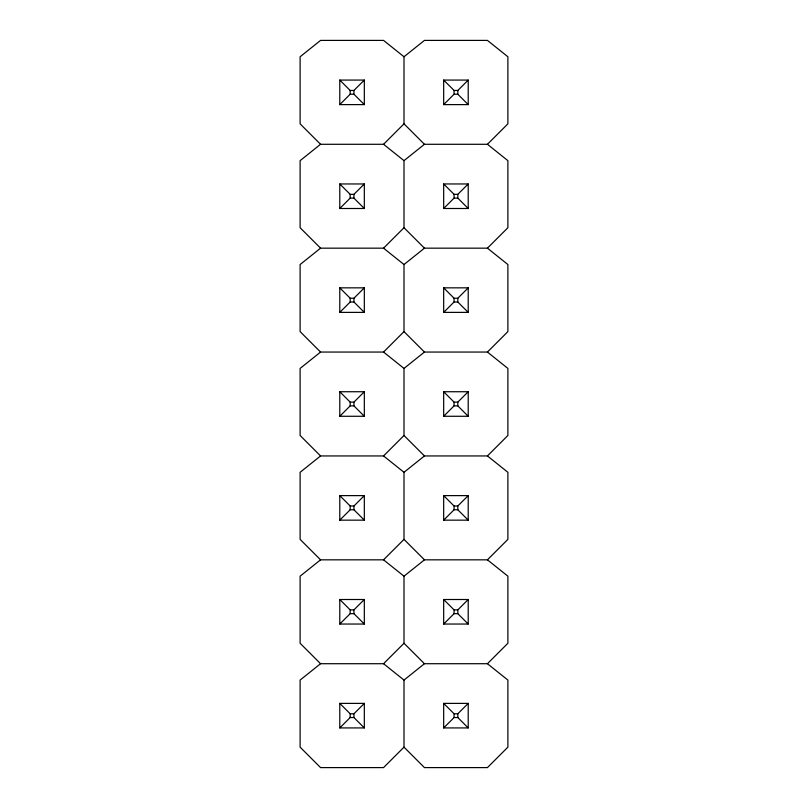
<?xml version="1.0" encoding="UTF-8"?>
<svg xmlns="http://www.w3.org/2000/svg" width="808" height="808" viewBox="0 0 808 808"><rect width="100%" height="100%" fill="white"/><g stroke="black" fill="none" stroke-linecap="round" stroke-linejoin="round"><path stroke-width="1.21" d="M339.784 104.616L350.177 94.223L353.934 94.223L364.327 104.616L339.784 104.616L339.784 80.073L364.327 80.073L364.327 104.616M339.784 80.073L350.177 90.466L353.934 90.466L364.327 80.073M320.564 248.167L300.111 227.725L300.111 160.651L320.564 144.289L383.548 144.289L404 123.836L404 56.762L424.452 40.4L487.436 40.4L507.889 56.762L507.889 123.836L487.436 144.289L424.452 144.289L404 160.651L404 227.725L383.548 248.167L320.564 248.167L300.111 264.529L300.111 331.603L320.564 352.056L383.548 352.056L404 368.418L404 435.492L424.452 455.944L487.436 455.944L507.889 472.306L507.889 539.38L487.436 559.833L424.452 559.833L404 576.185L404 643.269L383.548 663.711L320.564 663.711L300.111 680.073L300.111 747.148L320.564 767.6L383.548 767.6L404 747.148L404 680.073L424.452 663.711L487.436 663.711L507.889 680.073L507.889 747.148L487.436 767.6L424.452 767.6L404 747.148M339.784 208.494L350.177 198.112L353.934 198.112L364.327 208.494L364.327 183.961L339.784 183.961L339.784 208.494L364.327 208.494M339.784 183.961L350.177 194.344L353.934 194.344L364.327 183.961M443.673 104.616L454.066 94.223L457.823 94.223L468.216 104.616L443.673 104.616L443.673 80.073L468.216 80.073L468.216 104.616M443.673 80.073L454.066 90.466L457.823 90.466L468.216 80.073M339.784 312.383L350.177 302L350.177 298.233L339.784 287.84L364.327 287.84L364.327 312.383L339.784 312.383L339.784 287.84M350.177 298.233L353.934 298.233L364.327 287.84M443.673 208.494L454.066 198.112L454.066 194.344L443.673 183.961L468.216 183.961L468.216 208.494L443.673 208.494L443.673 183.961M468.216 208.494L457.823 198.112L457.823 194.344L468.216 183.961M383.548 352.056L404 331.603L404 264.529L424.452 248.167L487.436 248.167L507.889 264.529L507.889 331.603L487.436 352.056L424.452 352.056L404 368.418M487.436 248.167L507.889 227.725L507.889 160.651L487.436 144.289M339.784 416.272L350.177 405.879L353.934 405.879L364.327 416.272L339.784 416.272L339.784 391.729L364.327 391.729L364.327 416.272M339.784 391.729L350.177 402.121L353.934 402.121L364.327 391.729M443.673 312.383L454.066 302L457.823 302L468.216 312.383L443.673 312.383L443.673 287.84L468.216 287.84L468.216 312.383M443.673 287.84L454.066 298.233L457.823 298.233L468.216 287.84M404 576.185L383.548 559.833L320.564 559.833L300.111 539.38L300.111 472.306L320.564 455.944L383.548 455.944L404 435.492M339.784 520.16L350.177 509.767L353.934 509.767L364.327 520.16L339.784 520.16L339.784 495.617L364.327 495.617L364.327 520.16M339.784 495.617L350.177 506L353.934 506L364.327 495.617M443.673 416.272L454.066 405.879L457.823 405.879L468.216 416.272L443.673 416.272L443.673 391.729L468.216 391.729L468.216 416.272M443.673 391.729L454.066 402.121L457.823 402.121L468.216 391.729M383.548 559.833L404 539.38L404 472.306L424.452 455.944M487.436 455.944L507.889 435.492L507.889 368.418L487.436 352.056M339.784 624.039L350.177 613.656L350.177 609.889L339.784 599.506L364.327 599.506L364.327 624.039L339.784 624.039L339.784 599.506M364.327 624.039L353.934 613.656L353.934 609.889L364.327 599.506M443.673 520.16L454.066 509.767L454.066 506L443.673 495.617L443.673 520.16L468.216 520.16L468.216 495.617L443.673 495.617M468.216 520.16L457.823 509.767L457.823 506L468.216 495.617M339.784 727.927L350.177 717.534L353.934 717.534L364.327 727.927L364.327 703.384L339.784 703.384L339.784 727.927L364.327 727.927M353.934 717.534L353.934 713.777L364.327 703.384M443.673 624.039L454.066 613.656L454.066 609.889L443.673 599.506L468.216 599.506L468.216 624.039L443.673 624.039L443.673 599.506M468.216 624.039L457.823 613.656L457.823 609.889L468.216 599.506M487.436 663.711L507.889 643.269L507.889 576.185L487.436 559.833M443.673 727.927L454.066 717.534L457.823 717.534L468.216 727.927L468.216 703.384L443.673 703.384L443.673 727.927L468.216 727.927M457.823 717.534L457.823 713.777L468.216 703.384M320.564 352.056L300.111 368.418L300.111 435.492L320.564 455.944M320.564 559.833L300.111 576.185L300.111 643.269L320.564 663.711M454.066 194.344L457.823 194.344M454.066 198.112L457.823 198.112M350.177 302L353.934 302L364.327 312.383M454.066 506L457.823 506M454.066 509.767L457.823 509.767M350.177 609.889L353.934 609.889M454.066 609.889L457.823 609.889M350.177 613.656L353.934 613.656M454.066 613.656L457.823 613.656M339.784 703.384L350.177 713.777L353.934 713.777M443.673 703.384L454.066 713.777L457.823 713.777M404 56.762L383.548 40.4L320.564 40.4L300.111 56.762L300.111 123.836L320.564 144.289M383.548 144.289L404 160.651M383.548 248.167L404 264.529M383.548 455.944L404 472.306M383.548 663.711L404 680.073M404 123.836L424.452 144.289M404 227.725L424.452 248.167M404 331.603L424.452 352.056M404 539.38L424.452 559.833M404 643.269L424.452 663.711M457.823 90.466L457.823 94.223M457.823 298.233L457.823 302M457.823 402.121L457.823 405.879M454.066 90.466L454.066 94.223M454.066 298.233L454.066 302M454.066 402.121L454.066 405.879M454.066 713.777L454.066 717.534M353.934 90.466L353.934 94.223M353.934 194.344L353.934 198.112M353.934 298.233L353.934 302M353.934 402.121L353.934 405.879M353.934 506L353.934 509.767M350.177 90.466L350.177 94.223M350.177 194.344L350.177 198.112M350.177 402.121L350.177 405.879M350.177 506L350.177 509.767M350.177 713.777L350.177 717.534"/></g></svg>
